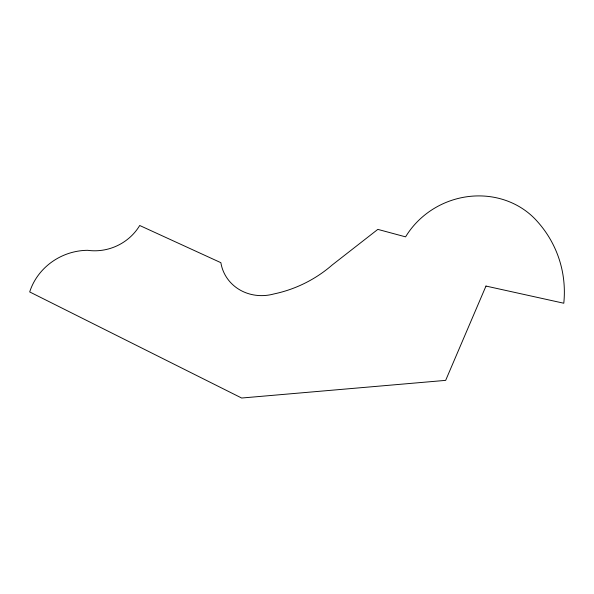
<?xml version="1.0" encoding="UTF-8"?>
<svg xmlns="http://www.w3.org/2000/svg" width="594" height="594" viewBox="0 0 594 594"><rect width="100%" height="100%" fill="white"/><g stroke="black" fill="none" stroke-linecap="round" stroke-linejoin="round"><path stroke-width="0.89" d="M485.981 286.063L445.663 380.368L241.654 398.025L29.7 291.936A58.516 54.373 -22.5 0 1 87.66 250.312A49.636 46.117 -22.5 0 0 139.709 225.497L220.871 262.682A43.919 40.808 -22.5 0 0 273.983 293.933A120.686 112.132 -22.5 0 0 332.187 264.991L377.829 229.381L405.583 236.865A81.022 75.282 -22.5 0 1 537.659 221.844A121.213 112.622 -22.5 0 1 563.788 303.23L485.981 286.063"/></g></svg>
